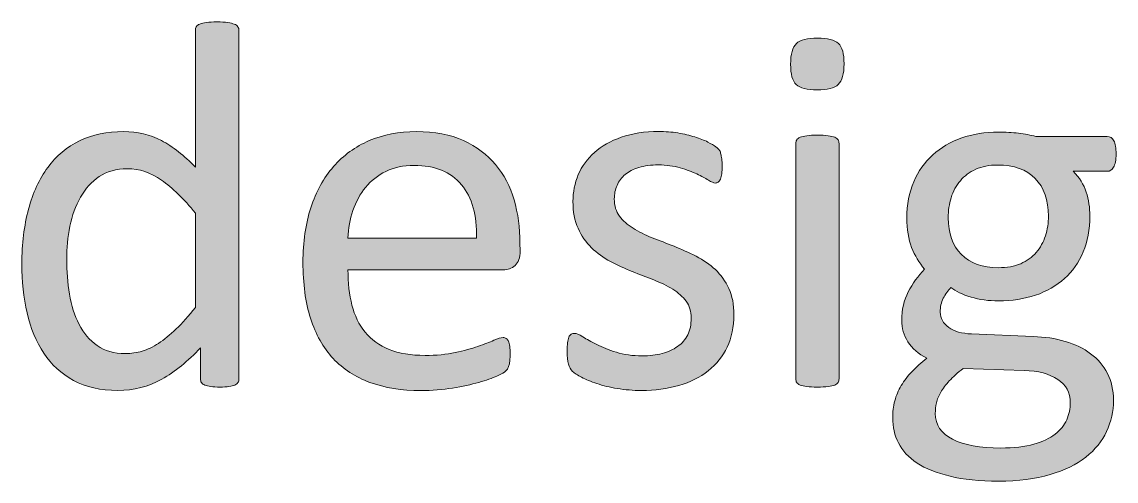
# Model space of a CAD drawing. Header units: inches. Extents: x 247 to 2765, y -1897 to -1110.
# Drawn here: x 2674.46 to 2682.5, y -1325.26 to -1321.88 of the extents above; entities that cross this region are included whole.
import ezdxf

# ---------------------------------------------------------------- set-up
doc = ezdxf.new("R2010")
doc.units = ezdxf.units.IN
doc.header["$MEASUREMENT"] = 0
doc.layers.add('Layer 1', color=7, linetype='Continuous')

# ---------------------------------------------------------------- blocks, each defined once
blk = doc.blocks.new('block 322')
at = {"layer": 'Layer 1', "true_color": 0x010101}
h = blk.add_hatch(color=18, dxfattribs=at)
h.dxf.hatch_style = 2
edge = h.paths.add_edge_path()
edge.add_spline(control_points=[(2676.053, -1324.5062), (2676.053, -1324.5159), (2676.051, -1324.5255), (2676.0458, -1324.5328), (2676.0413, -1324.5407), (2676.0341, -1324.5465), (2676.0234, -1324.5517), (2676.0124, -1324.5562), (2675.9979, -1324.5593), (2675.98, -1324.5617), (2675.9617, -1324.5641), (2675.94, -1324.5662), (2675.9138, -1324.5662), (2675.8873, -1324.5662), (2675.8642, -1324.5651), (2675.847, -1324.5617), (2675.8287, -1324.5593), (2675.8143, -1324.5555), (2675.8026, -1324.5517), (2675.7912, -1324.5465), (2675.7819, -1324.541), (2675.7774, -1324.5328), (2675.7726, -1324.5255), (2675.7702, -1324.5162), (2675.7702, -1324.5062), (2675.7702, -1324.5062), (2675.7702, -1324.2768), (2675.7702, -1324.2768), (2675.6782, -1324.3757), (2675.5841, -1324.4528), (2675.4853, -1324.5083), (2675.3878, -1324.5627), (2675.2793, -1324.5906), (2675.1625, -1324.5906), (2675.0357, -1324.5906), (2674.9268, -1324.5665), (2674.8369, -1324.5166), (2674.747, -1324.4673), (2674.6739, -1324.4001), (2674.6181, -1324.3168), (2674.5623, -1324.2327), (2674.5217, -1324.1331), (2674.4958, -1324.0194), (2674.47, -1323.9064), (2674.4573, -1323.7866), (2674.4573, -1323.6601), (2674.4573, -1323.5113), (2674.4734, -1323.3766), (2674.5058, -1323.2567), (2674.5382, -1323.1361), (2674.5858, -1323.0335), (2674.6481, -1322.9491), (2674.7105, -1322.8643), (2674.789, -1322.7985), (2674.882, -1322.753), (2674.9757, -1322.7075), (2675.0829, -1322.6852), (2675.2048, -1322.6852), (2675.3065, -1322.6852), (2675.3991, -1322.7072), (2675.4832, -1322.7513), (2675.5676, -1322.7954), (2675.6506, -1322.8615), (2675.733, -1322.9466), (2675.733, -1322.9466), (2675.733, -1321.9396), (2675.733, -1321.9396), (2675.733, -1321.9307), (2675.735, -1321.9221), (2675.7399, -1321.9135), (2675.7447, -1321.9055), (2675.753, -1321.8986), (2675.7657, -1321.8942), (2675.7784, -1321.8893), (2675.795, -1321.8855), (2675.815, -1321.8824), (2675.8353, -1321.8793), (2675.8608, -1321.8776), (2675.8914, -1321.8776), (2675.9238, -1321.8776), (2675.95, -1321.879), (2675.9707, -1321.8824), (2675.9914, -1321.8855), (2676.0075, -1321.89), (2676.0189, -1321.8942), (2676.0303, -1321.8986), (2676.0396, -1321.9052), (2676.0448, -1321.9135), (2676.051, -1321.9217), (2676.0534, -1321.9303), (2676.0534, -1321.9396), (2676.0534, -1321.9396), (2676.053, -1324.5062), (2676.053, -1324.5062), (2676.053, -1324.5062), (2676.053, -1324.5062), (2676.053, -1324.5062)], knot_values=[0, 0, 0, 0, 1, 1, 1, 2, 2, 2, 3, 3, 3, 4, 4, 4, 5, 5, 5, 6, 6, 6, 7, 7, 7, 8, 8, 8, 9, 9, 9, 10, 10, 10, 11, 11, 11, 12, 12, 12, 13, 13, 13, 14, 14, 14, 15, 15, 15, 16, 16, 16, 17, 17, 17, 18, 18, 18, 19, 19, 19, 20, 20, 20, 21, 21, 21, 22, 22, 22, 23, 23, 23, 24, 24, 24, 25, 25, 25, 26, 26, 26, 27, 27, 27, 28, 28, 28, 29, 29, 29, 30, 30, 30, 31, 31, 31, 32, 32, 32, 32], degree=3, periodic=1)
edge = h.paths.add_edge_path()
edge.add_spline(control_points=[(2675.7333, -1323.2863), (2675.6472, -1323.1792), (2675.5645, -1323.0982), (2675.4835, -1323.0424), (2675.4033, -1322.9866), (2675.3196, -1322.9584), (2675.2321, -1322.9584), (2675.1514, -1322.9584), (2675.0825, -1322.9783), (2675.026, -1323.0162), (2674.9695, -1323.0548), (2674.9237, -1323.1055), (2674.8882, -1323.1692), (2674.8521, -1323.2319), (2674.8269, -1323.3032), (2674.8104, -1323.3824), (2674.7945, -1323.4624), (2674.7869, -1323.5433), (2674.7869, -1323.6253), (2674.7869, -1323.7128), (2674.7938, -1323.7976), (2674.8073, -1323.8816), (2674.8207, -1323.9657), (2674.8441, -1324.0394), (2674.8776, -1324.1042), (2674.911, -1324.1696), (2674.9554, -1324.2213), (2675.0105, -1324.2603), (2675.066, -1324.2988), (2675.1352, -1324.3192), (2675.2186, -1324.3192), (2675.261, -1324.3192), (2675.302, -1324.313), (2675.3413, -1324.3019), (2675.3802, -1324.2902), (2675.4212, -1324.2706), (2675.4615, -1324.2441), (2675.5025, -1324.2168), (2675.5456, -1324.1814), (2675.5907, -1324.1383), (2675.6355, -1324.0959), (2675.6834, -1324.0429), (2675.7333, -1323.9798), (2675.7333, -1323.9798), (2675.7333, -1323.2863), (2675.7333, -1323.2863), (2675.7333, -1323.2863), (2675.7333, -1323.2863), (2675.7333, -1323.2863)], knot_values=[0, 0, 0, 0, 1, 1, 1, 2, 2, 2, 3, 3, 3, 4, 4, 4, 5, 5, 5, 6, 6, 6, 7, 7, 7, 8, 8, 8, 9, 9, 9, 10, 10, 10, 11, 11, 11, 12, 12, 12, 13, 13, 13, 14, 14, 14, 15, 15, 15, 16, 16, 16, 16], degree=3, periodic=1)
h = blk.add_hatch(color=18, dxfattribs=at)
h.dxf.hatch_style = 2
edge = h.paths.add_edge_path()
edge.add_spline(control_points=[(2680.5027, -1322.1863), (2680.5027, -1322.2607), (2680.4886, -1322.311), (2680.4603, -1322.3382), (2680.4321, -1322.3655), (2680.3794, -1322.3789), (2680.3043, -1322.3789), (2680.2299, -1322.3789), (2680.1792, -1322.3658), (2680.151, -1322.3393), (2680.1227, -1322.3127), (2680.1096, -1322.2631), (2680.1096, -1322.1901), (2680.1096, -1322.1157), (2680.1237, -1322.0647), (2680.152, -1322.0378), (2680.1802, -1322.0106), (2680.2323, -1321.9972), (2680.3074, -1321.9972), (2680.3818, -1321.9972), (2680.4328, -1322.0106), (2680.4614, -1322.0361), (2680.4889, -1322.0626), (2680.5027, -1322.1129), (2680.5027, -1322.1863)], knot_values=[0, 0, 0, 0, 1, 1, 1, 2, 2, 2, 3, 3, 3, 4, 4, 4, 5, 5, 5, 6, 6, 6, 7, 7, 7, 8, 8, 8, 8], degree=3, periodic=1)
edge = h.paths.add_edge_path()
edge.add_spline(control_points=[(2680.4658, -1324.5062), (2680.4658, -1324.5159), (2680.4631, -1324.5252), (2680.4586, -1324.5317), (2680.4531, -1324.5393), (2680.4452, -1324.5452), (2680.4338, -1324.5507), (2680.4221, -1324.5555), (2680.4059, -1324.5589), (2680.3856, -1324.5617), (2680.3642, -1324.5641), (2680.3384, -1324.5662), (2680.3056, -1324.5662), (2680.275, -1324.5662), (2680.2495, -1324.5651), (2680.2288, -1324.5617), (2680.2082, -1324.5593), (2680.1923, -1324.5552), (2680.1796, -1324.5507), (2680.1675, -1324.5448), (2680.1582, -1324.5393), (2680.1544, -1324.5317), (2680.1503, -1324.5248), (2680.1475, -1324.5162), (2680.1475, -1324.5062), (2680.1475, -1324.5062), (2680.1475, -1322.772), (2680.1475, -1322.772), (2680.1475, -1322.763), (2680.1499, -1322.7541), (2680.1544, -1322.7468), (2680.1589, -1322.7389), (2680.1675, -1322.7327), (2680.1796, -1322.7275), (2680.1916, -1322.7217), (2680.2082, -1322.7186), (2680.2288, -1322.7158), (2680.2495, -1322.7134), (2680.275, -1322.7113), (2680.3056, -1322.7113), (2680.3387, -1322.7113), (2680.3642, -1322.7131), (2680.3856, -1322.7158), (2680.4059, -1322.7182), (2680.4221, -1322.722), (2680.4338, -1322.7275), (2680.4452, -1322.7327), (2680.4534, -1322.7386), (2680.4586, -1322.7468), (2680.4634, -1322.7541), (2680.4658, -1322.7627), (2680.4658, -1322.772), (2680.4658, -1322.772), (2680.4658, -1324.5062), (2680.4658, -1324.5062)], knot_values=[0, 0, 0, 0, 1, 1, 1, 2, 2, 2, 3, 3, 3, 4, 4, 4, 5, 5, 5, 6, 6, 6, 7, 7, 7, 8, 8, 8, 9, 9, 9, 10, 10, 10, 11, 11, 11, 12, 12, 12, 13, 13, 13, 14, 14, 14, 15, 15, 15, 16, 16, 16, 17, 17, 17, 18, 18, 18, 18], degree=3, periodic=1)
h = blk.add_hatch(color=18, dxfattribs=at)
h.dxf.hatch_style = 2
edge = h.paths.add_edge_path()
edge.add_spline(control_points=[(2678.1204, -1323.5633), (2678.1204, -1323.614), (2678.1084, -1323.6491), (2678.0832, -1323.6708), (2678.0581, -1323.6918), (2678.0295, -1323.7025), (2677.9971, -1323.7025), (2677.9971, -1323.7025), (2676.855, -1323.7025), (2676.855, -1323.7025), (2676.855, -1323.7983), (2676.8647, -1323.8854), (2676.884, -1323.9629), (2676.904, -1324.0398), (2676.9357, -1324.1056), (2676.9808, -1324.1614), (2677.0259, -1324.2172), (2677.0848, -1324.2592), (2677.1568, -1324.2885), (2677.2292, -1324.3181), (2677.3177, -1324.3329), (2677.4221, -1324.3329), (2677.5048, -1324.3329), (2677.5785, -1324.3254), (2677.6429, -1324.3119), (2677.7077, -1324.2985), (2677.7635, -1324.2833), (2677.8104, -1324.2668), (2677.8583, -1324.2503), (2677.8961, -1324.2351), (2677.9268, -1324.2217), (2677.9571, -1324.2082), (2677.9799, -1324.2017), (2677.9954, -1324.2017), (2678.004, -1324.2017), (2678.0126, -1324.2038), (2678.0191, -1324.2082), (2678.0267, -1324.2134), (2678.0315, -1324.2196), (2678.036, -1324.2289), (2678.0398, -1324.2375), (2678.0429, -1324.2503), (2678.0439, -1324.2661), (2678.046, -1324.282), (2678.0474, -1324.3023), (2678.0474, -1324.325), (2678.0474, -1324.3416), (2678.0467, -1324.356), (2678.045, -1324.3684), (2678.0439, -1324.3808), (2678.0422, -1324.3919), (2678.0402, -1324.4012), (2678.0384, -1324.4108), (2678.035, -1324.4201), (2678.0305, -1324.4273), (2678.0264, -1324.4349), (2678.0209, -1324.4422), (2678.0133, -1324.4497), (2678.0064, -1324.457), (2677.9854, -1324.4683), (2677.9506, -1324.4845), (2677.9158, -1324.5004), (2677.871, -1324.5162), (2677.8159, -1324.5317), (2677.7604, -1324.5469), (2677.6967, -1324.561), (2677.624, -1324.5731), (2677.5513, -1324.5851), (2677.4741, -1324.5913), (2677.3918, -1324.5913), (2677.2492, -1324.5913), (2677.1244, -1324.5713), (2677.0166, -1324.5317), (2676.9091, -1324.4925), (2676.8189, -1324.4335), (2676.7455, -1324.3546), (2676.6724, -1324.2764), (2676.6173, -1324.1779), (2676.5798, -1324.0597), (2676.5419, -1323.9416), (2676.524, -1323.8041), (2676.524, -1323.6474), (2676.524, -1323.4985), (2676.5436, -1323.3645), (2676.5818, -1323.2457), (2676.6204, -1323.1268), (2676.6759, -1323.0259), (2676.7489, -1322.9428), (2676.8209, -1322.8602), (2676.9088, -1322.7964), (2677.0114, -1322.752), (2677.1145, -1322.7079), (2677.2292, -1322.6858), (2677.357, -1322.6858), (2677.4931, -1322.6858), (2677.6088, -1322.7075), (2677.7043, -1322.7513), (2677.8, -1322.7951), (2677.8782, -1322.854), (2677.9399, -1322.9277), (2678.0019, -1323.0014), (2678.0477, -1323.0882), (2678.0763, -1323.1878), (2678.1053, -1323.2874), (2678.1194, -1323.3935), (2678.1194, -1323.5065), (2678.1194, -1323.5065), (2678.1204, -1323.5633), (2678.1204, -1323.5633), (2678.1204, -1323.5633), (2678.1204, -1323.5633), (2678.1204, -1323.5633)], knot_values=[0, 0, 0, 0, 1, 1, 1, 2, 2, 2, 3, 3, 3, 4, 4, 4, 5, 5, 5, 6, 6, 6, 7, 7, 7, 8, 8, 8, 9, 9, 9, 10, 10, 10, 11, 11, 11, 12, 12, 12, 13, 13, 13, 14, 14, 14, 15, 15, 15, 16, 16, 16, 17, 17, 17, 18, 18, 18, 19, 19, 19, 20, 20, 20, 21, 21, 21, 22, 22, 22, 23, 23, 23, 24, 24, 24, 25, 25, 25, 26, 26, 26, 27, 27, 27, 28, 28, 28, 29, 29, 29, 30, 30, 30, 31, 31, 31, 32, 32, 32, 33, 33, 33, 34, 34, 34, 35, 35, 35, 36, 36, 36, 37, 37, 37, 37], degree=3, periodic=1)
edge = h.paths.add_edge_path()
edge.add_spline(control_points=[(2677.8007, -1323.4693), (2677.8045, -1323.3022), (2677.767, -1323.1713), (2677.6891, -1323.0762), (2677.6112, -1322.9814), (2677.4951, -1322.9342), (2677.3411, -1322.9342), (2677.2622, -1322.9342), (2677.1937, -1322.9491), (2677.1337, -1322.9783), (2677.0741, -1323.008), (2677.0245, -1323.0465), (2676.9846, -1323.0958), (2676.9443, -1323.1444), (2676.9133, -1323.2012), (2676.8916, -1323.2657), (2676.8692, -1323.3311), (2676.8568, -1323.3983), (2676.8547, -1323.4689), (2676.8547, -1323.4689), (2677.8007, -1323.4693), (2677.8007, -1323.4693), (2677.8007, -1323.4693), (2677.8007, -1323.4693), (2677.8007, -1323.4693)], knot_values=[0, 0, 0, 0, 1, 1, 1, 2, 2, 2, 3, 3, 3, 4, 4, 4, 5, 5, 5, 6, 6, 6, 7, 7, 7, 8, 8, 8, 8], degree=3, periodic=1)
h = blk.add_hatch(color=18, dxfattribs=at)
h.dxf.hatch_style = 2
edge = h.paths.add_edge_path()
edge.add_spline(control_points=[(2679.6928, -1324.0336), (2679.6928, -1324.1221), (2679.6762, -1324.2017), (2679.6435, -1324.2713), (2679.6108, -1324.3398), (2679.5643, -1324.3984), (2679.504, -1324.4459), (2679.4433, -1324.4942), (2679.3717, -1324.5293), (2679.288, -1324.5545), (2679.2046, -1324.5782), (2679.1126, -1324.591), (2679.0127, -1324.591), (2678.951, -1324.591), (2678.8921, -1324.5862), (2678.8363, -1324.5765), (2678.7805, -1324.5676), (2678.7302, -1324.5548), (2678.6858, -1324.54), (2678.6417, -1324.5252), (2678.6041, -1324.51), (2678.5731, -1324.4938), (2678.5424, -1324.4776), (2678.5207, -1324.4635), (2678.5066, -1324.4504), (2678.4921, -1324.4373), (2678.4822, -1324.4198), (2678.4756, -1324.3963), (2678.4684, -1324.3733), (2678.466, -1324.3416), (2678.466, -1324.3019), (2678.466, -1324.2775), (2678.4673, -1324.2572), (2678.4698, -1324.2396), (2678.4732, -1324.223), (2678.4763, -1324.2093), (2678.4794, -1324.1996), (2678.4832, -1324.1893), (2678.4884, -1324.1817), (2678.4959, -1324.1772), (2678.5035, -1324.1727), (2678.5111, -1324.1707), (2678.5201, -1324.1707), (2678.5342, -1324.1707), (2678.5548, -1324.1786), (2678.5824, -1324.1962), (2678.6103, -1324.2141), (2678.6441, -1324.233), (2678.6847, -1324.253), (2678.725, -1324.274), (2678.7729, -1324.2926), (2678.8284, -1324.3099), (2678.8828, -1324.3271), (2678.9469, -1324.336), (2679.0189, -1324.336), (2679.0723, -1324.336), (2679.1219, -1324.3302), (2679.1653, -1324.3188), (2679.2091, -1324.3071), (2679.2463, -1324.2902), (2679.2783, -1324.2671), (2679.3114, -1324.2451), (2679.3352, -1324.2162), (2679.3531, -1324.1817), (2679.3706, -1324.1469), (2679.3786, -1324.1056), (2679.3786, -1324.058), (2679.3786, -1324.0095), (2679.3662, -1323.9681), (2679.3417, -1323.9347), (2679.3169, -1323.9006), (2679.2835, -1323.8713), (2679.2425, -1323.8462), (2679.2015, -1323.8203), (2679.1553, -1323.7972), (2679.103, -1323.7776), (2679.0516, -1323.758), (2678.9986, -1323.7369), (2678.9448, -1323.7152), (2678.8901, -1323.6928), (2678.8363, -1323.6687), (2678.785, -1323.6412), (2678.733, -1323.6136), (2678.6865, -1323.5795), (2678.6451, -1323.5399), (2678.6048, -1323.4999), (2678.571, -1323.4524), (2678.5466, -1323.3973), (2678.5214, -1323.3421), (2678.509, -1323.276), (2678.509, -1323.1988), (2678.509, -1323.1306), (2678.5221, -1323.0655), (2678.5486, -1323.0024), (2678.5748, -1322.9404), (2678.6144, -1322.8857), (2678.6672, -1322.8388), (2678.7199, -1322.792), (2678.7857, -1322.7547), (2678.8646, -1322.7268), (2678.9441, -1322.6986), (2679.0358, -1322.6845), (2679.1412, -1322.6845), (2679.1877, -1322.6845), (2679.2342, -1322.6883), (2679.2804, -1322.6955), (2679.3269, -1322.7034), (2679.3686, -1322.7134), (2679.4051, -1322.7244), (2679.4423, -1322.7361), (2679.474, -1322.7485), (2679.5009, -1322.762), (2679.5267, -1322.7754), (2679.547, -1322.7875), (2679.5605, -1322.7975), (2679.5739, -1322.8078), (2679.5825, -1322.8174), (2679.5877, -1322.8247), (2679.5922, -1322.8323), (2679.5949, -1322.8409), (2679.5966, -1322.8509), (2679.5984, -1322.8605), (2679.6011, -1322.8726), (2679.6028, -1322.8863), (2679.6049, -1322.9005), (2679.6059, -1322.9184), (2679.6059, -1322.9384), (2679.6059, -1322.9604), (2679.6049, -1322.979), (2679.6028, -1322.9952), (2679.6011, -1323.0111), (2679.597, -1323.0245), (2679.5932, -1323.0348), (2679.5891, -1323.0445), (2679.5832, -1323.0524), (2679.577, -1323.0569), (2679.5701, -1323.0614), (2679.5636, -1323.0641), (2679.555, -1323.0641), (2679.5443, -1323.0641), (2679.5274, -1323.0565), (2679.505, -1323.0424), (2679.483, -1323.0283), (2679.4547, -1323.0131), (2679.4203, -1322.9973), (2679.3855, -1322.9814), (2679.3448, -1322.9663), (2679.298, -1322.9522), (2679.2508, -1322.938), (2679.1974, -1322.9308), (2679.1371, -1322.9308), (2679.083, -1322.9308), (2679.0354, -1322.937), (2678.9944, -1322.9494), (2678.9534, -1322.9618), (2678.9193, -1322.979), (2678.8932, -1323.0007), (2678.8673, -1323.0235), (2678.847, -1323.0503), (2678.8336, -1323.0813), (2678.8198, -1323.112), (2678.8132, -1323.1454), (2678.8132, -1323.1812), (2678.8132, -1323.2315), (2678.826, -1323.2736), (2678.8518, -1323.3073), (2678.8766, -1323.3414), (2678.9104, -1323.3714), (2678.9514, -1323.3969), (2678.9924, -1323.4228), (2679.0392, -1323.4465), (2679.0919, -1323.4665), (2679.144, -1323.4868), (2679.198, -1323.5082), (2679.2528, -1323.5299), (2679.3073, -1323.5523), (2679.3613, -1323.5761), (2679.4147, -1323.6033), (2679.4675, -1323.6305), (2679.5153, -1323.6629), (2679.5563, -1323.7015), (2679.5966, -1323.74), (2679.6301, -1323.7866), (2679.6549, -1323.8403), (2679.6807, -1323.8954), (2679.6928, -1323.9592), (2679.6928, -1324.0336)], knot_values=[0, 0, 0, 0, 1, 1, 1, 2, 2, 2, 3, 3, 3, 4, 4, 4, 5, 5, 5, 6, 6, 6, 7, 7, 7, 8, 8, 8, 9, 9, 9, 10, 10, 10, 11, 11, 11, 12, 12, 12, 13, 13, 13, 14, 14, 14, 15, 15, 15, 16, 16, 16, 17, 17, 17, 18, 18, 18, 19, 19, 19, 20, 20, 20, 21, 21, 21, 22, 22, 22, 23, 23, 23, 24, 24, 24, 25, 25, 25, 26, 26, 26, 27, 27, 27, 28, 28, 28, 29, 29, 29, 30, 30, 30, 31, 31, 31, 32, 32, 32, 33, 33, 33, 34, 34, 34, 35, 35, 35, 36, 36, 36, 37, 37, 37, 38, 38, 38, 39, 39, 39, 40, 40, 40, 41, 41, 41, 42, 42, 42, 43, 43, 43, 44, 44, 44, 45, 45, 45, 46, 46, 46, 47, 47, 47, 48, 48, 48, 49, 49, 49, 50, 50, 50, 51, 51, 51, 52, 52, 52, 53, 53, 53, 54, 54, 54, 55, 55, 55, 56, 56, 56, 57, 57, 57, 58, 58, 58, 59, 59, 59, 60, 60, 60, 61, 61, 61, 62, 62, 62, 62], degree=3, periodic=1)
h = blk.add_hatch(color=18, dxfattribs=at)
h.dxf.hatch_style = 2
edge = h.paths.add_edge_path()
edge.add_spline(control_points=[(2682.5029, -1322.8505), (2682.5029, -1322.8953), (2682.496, -1322.9277), (2682.484, -1322.948), (2682.4716, -1322.968), (2682.4564, -1322.9776), (2682.4368, -1322.9776), (2682.4368, -1322.9776), (2682.188, -1322.9776), (2682.188, -1322.9776), (2682.2332, -1323.0238), (2682.2649, -1323.0745), (2682.2831, -1323.131), (2682.3014, -1323.1868), (2682.31, -1323.245), (2682.31, -1323.3053), (2682.31, -1323.4055), (2682.2938, -1323.4941), (2682.2614, -1323.5712), (2682.2294, -1323.6481), (2682.1832, -1323.7135), (2682.1236, -1323.7666), (2682.0637, -1323.82), (2681.9927, -1323.8613), (2681.9107, -1323.8896), (2681.8287, -1323.9171), (2681.7374, -1323.9312), (2681.6375, -1323.9312), (2681.5666, -1323.9312), (2681.4994, -1323.9226), (2681.436, -1323.9033), (2681.3722, -1323.8844), (2681.3237, -1323.8617), (2681.2885, -1323.8334), (2681.2658, -1323.8558), (2681.2465, -1323.8827), (2681.2317, -1323.9123), (2681.2169, -1323.9416), (2681.2096, -1323.9757), (2681.2096, -1324.0146), (2681.2096, -1324.0594), (2681.2303, -1324.097), (2681.2723, -1324.1266), (2681.314, -1324.1559), (2681.3695, -1324.1721), (2681.4387, -1324.1745), (2681.4387, -1324.1745), (2681.8918, -1324.1938), (2681.8918, -1324.1938), (2681.9779, -1324.1962), (2682.0568, -1324.2082), (2682.1288, -1324.2299), (2682.2008, -1324.251), (2682.2628, -1324.2813), (2682.3155, -1324.3205), (2682.3682, -1324.3591), (2682.4096, -1324.408), (2682.4392, -1324.4652), (2682.4688, -1324.5224), (2682.4833, -1324.5889), (2682.4833, -1324.664), (2682.4833, -1324.7443), (2682.4668, -1324.8194), (2682.4333, -1324.8921), (2682.3999, -1324.9641), (2682.3486, -1325.0271), (2682.2797, -1325.0819), (2682.2111, -1325.1357), (2682.1236, -1325.1787), (2682.0168, -1325.2104), (2681.91, -1325.2418), (2681.7843, -1325.2583), (2681.6392, -1325.2583), (2681.4997, -1325.2583), (2681.3802, -1325.2462), (2681.282, -1325.2221), (2681.1835, -1325.199), (2681.1028, -1325.166), (2681.0395, -1325.1253), (2680.9764, -1325.084), (2680.9306, -1325.0344), (2680.9027, -1324.9775), (2680.8741, -1324.9207), (2680.86, -1324.8583), (2680.86, -1324.7918), (2680.86, -1324.7495), (2680.8658, -1324.7081), (2680.8755, -1324.6678), (2680.8858, -1324.6285), (2680.9016, -1324.5903), (2680.9227, -1324.5548), (2680.9447, -1324.5183), (2680.9709, -1324.4845), (2681.0026, -1324.4518), (2681.0339, -1324.4184), (2681.0694, -1324.386), (2681.1115, -1324.3543), (2681.0484, -1324.3223), (2681.0019, -1324.2816), (2680.9719, -1324.233), (2680.9416, -1324.1834), (2680.9265, -1324.1314), (2680.9265, -1324.0749), (2680.9265, -1323.9967), (2680.9426, -1323.9264), (2680.9747, -1323.8648), (2681.0071, -1323.8031), (2681.0467, -1323.748), (2681.0942, -1323.6984), (2681.0546, -1323.6508), (2681.0229, -1323.5978), (2680.9991, -1323.5382), (2680.9764, -1323.4779), (2680.9643, -1323.4062), (2680.9643, -1323.3215), (2680.9643, -1323.2222), (2680.9812, -1323.1337), (2681.0153, -1323.0555), (2681.0488, -1322.9766), (2681.0949, -1322.9108), (2681.1542, -1322.8567), (2681.2131, -1322.8033), (2681.2841, -1322.7613), (2681.3674, -1322.7324), (2681.4494, -1322.7034), (2681.5397, -1322.6889), (2681.6382, -1322.6889), (2681.6902, -1322.6889), (2681.7398, -1322.6917), (2681.7853, -1322.6972), (2681.8311, -1322.7034), (2681.8739, -1322.711), (2681.9135, -1322.7213), (2681.9135, -1322.7213), (2682.4371, -1322.7213), (2682.4371, -1322.7213), (2682.4595, -1322.7213), (2682.4754, -1322.732), (2682.4867, -1322.753), (2682.4971, -1322.7747), (2682.5029, -1322.8071), (2682.5029, -1322.8505)], knot_values=[0, 0, 0, 0, 1, 1, 1, 2, 2, 2, 3, 3, 3, 4, 4, 4, 5, 5, 5, 6, 6, 6, 7, 7, 7, 8, 8, 8, 9, 9, 9, 10, 10, 10, 11, 11, 11, 12, 12, 12, 13, 13, 13, 14, 14, 14, 15, 15, 15, 16, 16, 16, 17, 17, 17, 18, 18, 18, 19, 19, 19, 20, 20, 20, 21, 21, 21, 22, 22, 22, 23, 23, 23, 24, 24, 24, 25, 25, 25, 26, 26, 26, 27, 27, 27, 28, 28, 28, 29, 29, 29, 30, 30, 30, 31, 31, 31, 32, 32, 32, 33, 33, 33, 34, 34, 34, 35, 35, 35, 36, 36, 36, 37, 37, 37, 38, 38, 38, 39, 39, 39, 40, 40, 40, 41, 41, 41, 42, 42, 42, 43, 43, 43, 44, 44, 44, 45, 45, 45, 46, 46, 46, 47, 47, 47, 47], degree=3, periodic=1)
edge = h.paths.add_edge_path()
edge.add_spline(control_points=[(2682.1657, -1324.6809), (2682.1657, -1324.6065), (2682.1353, -1324.549), (2682.0733, -1324.509), (2682.0123, -1324.4683), (2681.9307, -1324.4463), (2681.8267, -1324.4439), (2681.8267, -1324.4439), (2681.3774, -1324.4287), (2681.3774, -1324.4287), (2681.3368, -1324.4608), (2681.3027, -1324.4914), (2681.2765, -1324.52), (2681.2506, -1324.549), (2681.2293, -1324.5765), (2681.2138, -1324.603), (2681.1983, -1324.6296), (2681.1879, -1324.6554), (2681.1821, -1324.6809), (2681.1759, -1324.7067), (2681.1735, -1324.7329), (2681.1735, -1324.7605), (2681.1735, -1324.8439), (2681.2158, -1324.9072), (2681.3006, -1324.9503), (2681.3853, -1324.9934), (2681.5035, -1325.0147), (2681.6551, -1325.0147), (2681.7512, -1325.0147), (2681.8322, -1325.0051), (2681.8976, -1324.9865), (2681.9624, -1324.9679), (2682.0148, -1324.9431), (2682.054, -1324.9124), (2682.0937, -1324.8817), (2682.1222, -1324.8463), (2682.1398, -1324.8063), (2682.1567, -1324.7663), (2682.1657, -1324.7247), (2682.1657, -1324.6809)], knot_values=[0, 0, 0, 0, 1, 1, 1, 2, 2, 2, 3, 3, 3, 4, 4, 4, 5, 5, 5, 6, 6, 6, 7, 7, 7, 8, 8, 8, 9, 9, 9, 10, 10, 10, 11, 11, 11, 12, 12, 12, 13, 13, 13, 13], degree=3, periodic=1)
edge = h.paths.add_edge_path()
edge.add_spline(control_points=[(2682.0055, -1323.3073), (2682.0055, -1323.1892), (2681.9731, -1323.0972), (2681.908, -1323.0307), (2681.8432, -1322.9646), (2681.7519, -1322.9315), (2681.6317, -1322.9315), (2681.57, -1322.9315), (2681.5169, -1322.9418), (2681.4715, -1322.9628), (2681.425, -1322.9832), (2681.3878, -1323.0114), (2681.3578, -1323.0469), (2681.3275, -1323.0834), (2681.3051, -1323.1248), (2681.2903, -1323.1719), (2681.2754, -1323.2188), (2681.2682, -1323.2674), (2681.2682, -1323.3191), (2681.2682, -1323.4334), (2681.3006, -1323.5233), (2681.3647, -1323.5888), (2681.4301, -1323.655), (2681.5204, -1323.6873), (2681.6375, -1323.6873), (2681.7002, -1323.6873), (2681.755, -1323.6773), (2681.8012, -1323.6577), (2681.8473, -1323.637), (2681.8856, -1323.6102), (2681.9159, -1323.5747), (2681.9459, -1323.5395), (2681.9679, -1323.4985), (2681.9827, -1323.4524), (2681.9979, -1323.4059), (2682.0055, -1323.3573), (2682.0055, -1323.3073)], knot_values=[0, 0, 0, 0, 1, 1, 1, 2, 2, 2, 3, 3, 3, 4, 4, 4, 5, 5, 5, 6, 6, 6, 7, 7, 7, 8, 8, 8, 9, 9, 9, 10, 10, 10, 11, 11, 11, 12, 12, 12, 12], degree=3, periodic=1)
at = {"layer": 'Layer 1', "lineweight": 0}
for points, knots in [([(2676.053, -1324.5062), (2676.053, -1324.5159), (2676.051, -1324.5255), (2676.0458, -1324.5328), (2676.0413, -1324.5407), (2676.0341, -1324.5465), (2676.0234, -1324.5517), (2676.0124, -1324.5562), (2675.9979, -1324.5593), (2675.98, -1324.5617), (2675.9617, -1324.5641), (2675.94, -1324.5662), (2675.9138, -1324.5662), (2675.8873, -1324.5662), (2675.8642, -1324.5651), (2675.847, -1324.5617), (2675.8287, -1324.5593), (2675.8143, -1324.5555), (2675.8026, -1324.5517), (2675.7912, -1324.5465), (2675.7819, -1324.541), (2675.7774, -1324.5328), (2675.7726, -1324.5255), (2675.7702, -1324.5162), (2675.7702, -1324.5062), (2675.7702, -1324.5062), (2675.7702, -1324.2768), (2675.7702, -1324.2768), (2675.6782, -1324.3757), (2675.5841, -1324.4528), (2675.4853, -1324.5083), (2675.3878, -1324.5627), (2675.2793, -1324.5906), (2675.1625, -1324.5906), (2675.0357, -1324.5906), (2674.9268, -1324.5665), (2674.8369, -1324.5166), (2674.747, -1324.4673), (2674.6739, -1324.4001), (2674.6181, -1324.3168), (2674.5623, -1324.2327), (2674.5217, -1324.1331), (2674.4958, -1324.0194), (2674.47, -1323.9064), (2674.4573, -1323.7866), (2674.4573, -1323.6601), (2674.4573, -1323.5113), (2674.4734, -1323.3766), (2674.5058, -1323.2567), (2674.5382, -1323.1361), (2674.5858, -1323.0335), (2674.6481, -1322.9491), (2674.7105, -1322.8643), (2674.789, -1322.7985), (2674.882, -1322.753), (2674.9757, -1322.7075), (2675.0829, -1322.6852), (2675.2048, -1322.6852), (2675.3065, -1322.6852), (2675.3991, -1322.7072), (2675.4832, -1322.7513), (2675.5676, -1322.7954), (2675.6506, -1322.8615), (2675.733, -1322.9466), (2675.733, -1322.9466), (2675.733, -1321.9396), (2675.733, -1321.9396), (2675.733, -1321.9307), (2675.735, -1321.9221), (2675.7399, -1321.9135), (2675.7447, -1321.9055), (2675.753, -1321.8986), (2675.7657, -1321.8942), (2675.7784, -1321.8893), (2675.795, -1321.8855), (2675.815, -1321.8824), (2675.8353, -1321.8793), (2675.8608, -1321.8776), (2675.8914, -1321.8776), (2675.9238, -1321.8776), (2675.95, -1321.879), (2675.9707, -1321.8824), (2675.9914, -1321.8855), (2676.0075, -1321.89), (2676.0189, -1321.8942), (2676.0303, -1321.8986), (2676.0396, -1321.9052), (2676.0448, -1321.9135), (2676.051, -1321.9217), (2676.0534, -1321.9303), (2676.0534, -1321.9396), (2676.0534, -1321.9396), (2676.053, -1324.5062), (2676.053, -1324.5062), (2676.053, -1324.5062), (2676.053, -1324.5062), (2676.053, -1324.5062)], [0, 0, 0, 0, 1, 1, 1, 2, 2, 2, 3, 3, 3, 4, 4, 4, 5, 5, 5, 6, 6, 6, 7, 7, 7, 8, 8, 8, 9, 9, 9, 10, 10, 10, 11, 11, 11, 12, 12, 12, 13, 13, 13, 14, 14, 14, 15, 15, 15, 16, 16, 16, 17, 17, 17, 18, 18, 18, 19, 19, 19, 20, 20, 20, 21, 21, 21, 22, 22, 22, 23, 23, 23, 24, 24, 24, 25, 25, 25, 26, 26, 26, 27, 27, 27, 28, 28, 28, 29, 29, 29, 30, 30, 30, 31, 31, 31, 32, 32, 32, 32]), ([(2680.5027, -1322.1863), (2680.5027, -1322.2607), (2680.4886, -1322.311), (2680.4603, -1322.3382), (2680.4321, -1322.3655), (2680.3794, -1322.3789), (2680.3043, -1322.3789), (2680.2299, -1322.3789), (2680.1792, -1322.3658), (2680.151, -1322.3393), (2680.1227, -1322.3127), (2680.1096, -1322.2631), (2680.1096, -1322.1901), (2680.1096, -1322.1157), (2680.1237, -1322.0647), (2680.152, -1322.0378), (2680.1802, -1322.0106), (2680.2323, -1321.9972), (2680.3074, -1321.9972), (2680.3818, -1321.9972), (2680.4328, -1322.0106), (2680.4614, -1322.0361), (2680.4889, -1322.0626), (2680.5027, -1322.1129), (2680.5027, -1322.1863)], [0, 0, 0, 0, 1, 1, 1, 2, 2, 2, 3, 3, 3, 4, 4, 4, 5, 5, 5, 6, 6, 6, 7, 7, 7, 8, 8, 8, 8]), ([(2678.1204, -1323.5633), (2678.1204, -1323.614), (2678.1084, -1323.6491), (2678.0832, -1323.6708), (2678.0581, -1323.6918), (2678.0295, -1323.7025), (2677.9971, -1323.7025), (2677.9971, -1323.7025), (2676.855, -1323.7025), (2676.855, -1323.7025), (2676.855, -1323.7983), (2676.8647, -1323.8854), (2676.884, -1323.9629), (2676.904, -1324.0398), (2676.9357, -1324.1056), (2676.9808, -1324.1614), (2677.0259, -1324.2172), (2677.0848, -1324.2592), (2677.1568, -1324.2885), (2677.2292, -1324.3181), (2677.3177, -1324.3329), (2677.4221, -1324.3329), (2677.5048, -1324.3329), (2677.5785, -1324.3254), (2677.6429, -1324.3119), (2677.7077, -1324.2985), (2677.7635, -1324.2833), (2677.8104, -1324.2668), (2677.8583, -1324.2503), (2677.8961, -1324.2351), (2677.9268, -1324.2217), (2677.9571, -1324.2082), (2677.9799, -1324.2017), (2677.9954, -1324.2017), (2678.004, -1324.2017), (2678.0126, -1324.2038), (2678.0191, -1324.2082), (2678.0267, -1324.2134), (2678.0315, -1324.2196), (2678.036, -1324.2289), (2678.0398, -1324.2375), (2678.0429, -1324.2503), (2678.0439, -1324.2661), (2678.046, -1324.282), (2678.0474, -1324.3023), (2678.0474, -1324.325), (2678.0474, -1324.3416), (2678.0467, -1324.356), (2678.045, -1324.3684), (2678.0439, -1324.3808), (2678.0422, -1324.3919), (2678.0402, -1324.4012), (2678.0384, -1324.4108), (2678.035, -1324.4201), (2678.0305, -1324.4273), (2678.0264, -1324.4349), (2678.0209, -1324.4422), (2678.0133, -1324.4497), (2678.0064, -1324.457), (2677.9854, -1324.4683), (2677.9506, -1324.4845), (2677.9158, -1324.5004), (2677.871, -1324.5162), (2677.8159, -1324.5317), (2677.7604, -1324.5469), (2677.6967, -1324.561), (2677.624, -1324.5731), (2677.5513, -1324.5851), (2677.4741, -1324.5913), (2677.3918, -1324.5913), (2677.2492, -1324.5913), (2677.1244, -1324.5713), (2677.0166, -1324.5317), (2676.9091, -1324.4925), (2676.8189, -1324.4335), (2676.7455, -1324.3546), (2676.6724, -1324.2764), (2676.6173, -1324.1779), (2676.5798, -1324.0597), (2676.5419, -1323.9416), (2676.524, -1323.8041), (2676.524, -1323.6474), (2676.524, -1323.4985), (2676.5436, -1323.3645), (2676.5818, -1323.2457), (2676.6204, -1323.1268), (2676.6759, -1323.0259), (2676.7489, -1322.9428), (2676.8209, -1322.8602), (2676.9088, -1322.7964), (2677.0114, -1322.752), (2677.1145, -1322.7079), (2677.2292, -1322.6858), (2677.357, -1322.6858), (2677.4931, -1322.6858), (2677.6088, -1322.7075), (2677.7043, -1322.7513), (2677.8, -1322.7951), (2677.8782, -1322.854), (2677.9399, -1322.9277), (2678.0019, -1323.0014), (2678.0477, -1323.0882), (2678.0763, -1323.1878), (2678.1053, -1323.2874), (2678.1194, -1323.3935), (2678.1194, -1323.5065), (2678.1194, -1323.5065), (2678.1204, -1323.5633), (2678.1204, -1323.5633), (2678.1204, -1323.5633), (2678.1204, -1323.5633), (2678.1204, -1323.5633)], [0, 0, 0, 0, 1, 1, 1, 2, 2, 2, 3, 3, 3, 4, 4, 4, 5, 5, 5, 6, 6, 6, 7, 7, 7, 8, 8, 8, 9, 9, 9, 10, 10, 10, 11, 11, 11, 12, 12, 12, 13, 13, 13, 14, 14, 14, 15, 15, 15, 16, 16, 16, 17, 17, 17, 18, 18, 18, 19, 19, 19, 20, 20, 20, 21, 21, 21, 22, 22, 22, 23, 23, 23, 24, 24, 24, 25, 25, 25, 26, 26, 26, 27, 27, 27, 28, 28, 28, 29, 29, 29, 30, 30, 30, 31, 31, 31, 32, 32, 32, 33, 33, 33, 34, 34, 34, 35, 35, 35, 36, 36, 36, 37, 37, 37, 37]), ([(2679.6928, -1324.0336), (2679.6928, -1324.1221), (2679.6762, -1324.2017), (2679.6435, -1324.2713), (2679.6108, -1324.3398), (2679.5643, -1324.3984), (2679.504, -1324.4459), (2679.4433, -1324.4942), (2679.3717, -1324.5293), (2679.288, -1324.5545), (2679.2046, -1324.5782), (2679.1126, -1324.591), (2679.0127, -1324.591), (2678.951, -1324.591), (2678.8921, -1324.5862), (2678.8363, -1324.5765), (2678.7805, -1324.5676), (2678.7302, -1324.5548), (2678.6858, -1324.54), (2678.6417, -1324.5252), (2678.6041, -1324.51), (2678.5731, -1324.4938), (2678.5424, -1324.4776), (2678.5207, -1324.4635), (2678.5066, -1324.4504), (2678.4921, -1324.4373), (2678.4822, -1324.4198), (2678.4756, -1324.3963), (2678.4684, -1324.3733), (2678.466, -1324.3416), (2678.466, -1324.3019), (2678.466, -1324.2775), (2678.4673, -1324.2572), (2678.4698, -1324.2396), (2678.4732, -1324.223), (2678.4763, -1324.2093), (2678.4794, -1324.1996), (2678.4832, -1324.1893), (2678.4884, -1324.1817), (2678.4959, -1324.1772), (2678.5035, -1324.1727), (2678.5111, -1324.1707), (2678.5201, -1324.1707), (2678.5342, -1324.1707), (2678.5548, -1324.1786), (2678.5824, -1324.1962), (2678.6103, -1324.2141), (2678.6441, -1324.233), (2678.6847, -1324.253), (2678.725, -1324.274), (2678.7729, -1324.2926), (2678.8284, -1324.3099), (2678.8828, -1324.3271), (2678.9469, -1324.336), (2679.0189, -1324.336), (2679.0723, -1324.336), (2679.1219, -1324.3302), (2679.1653, -1324.3188), (2679.2091, -1324.3071), (2679.2463, -1324.2902), (2679.2783, -1324.2671), (2679.3114, -1324.2451), (2679.3352, -1324.2162), (2679.3531, -1324.1817), (2679.3706, -1324.1469), (2679.3786, -1324.1056), (2679.3786, -1324.058), (2679.3786, -1324.0095), (2679.3662, -1323.9681), (2679.3417, -1323.9347), (2679.3169, -1323.9006), (2679.2835, -1323.8713), (2679.2425, -1323.8462), (2679.2015, -1323.8203), (2679.1553, -1323.7972), (2679.103, -1323.7776), (2679.0516, -1323.758), (2678.9986, -1323.7369), (2678.9448, -1323.7152), (2678.8901, -1323.6928), (2678.8363, -1323.6687), (2678.785, -1323.6412), (2678.733, -1323.6136), (2678.6865, -1323.5795), (2678.6451, -1323.5399), (2678.6048, -1323.4999), (2678.571, -1323.4524), (2678.5466, -1323.3973), (2678.5214, -1323.3421), (2678.509, -1323.276), (2678.509, -1323.1988), (2678.509, -1323.1306), (2678.5221, -1323.0655), (2678.5486, -1323.0024), (2678.5748, -1322.9404), (2678.6144, -1322.8857), (2678.6672, -1322.8388), (2678.7199, -1322.792), (2678.7857, -1322.7547), (2678.8646, -1322.7268), (2678.9441, -1322.6986), (2679.0358, -1322.6845), (2679.1412, -1322.6845), (2679.1877, -1322.6845), (2679.2342, -1322.6883), (2679.2804, -1322.6955), (2679.3269, -1322.7034), (2679.3686, -1322.7134), (2679.4051, -1322.7244), (2679.4423, -1322.7361), (2679.474, -1322.7485), (2679.5009, -1322.762), (2679.5267, -1322.7754), (2679.547, -1322.7875), (2679.5605, -1322.7975), (2679.5739, -1322.8078), (2679.5825, -1322.8174), (2679.5877, -1322.8247), (2679.5922, -1322.8323), (2679.5949, -1322.8409), (2679.5966, -1322.8509), (2679.5984, -1322.8605), (2679.6011, -1322.8726), (2679.6028, -1322.8863), (2679.6049, -1322.9005), (2679.6059, -1322.9184), (2679.6059, -1322.9384), (2679.6059, -1322.9604), (2679.6049, -1322.979), (2679.6028, -1322.9952), (2679.6011, -1323.0111), (2679.597, -1323.0245), (2679.5932, -1323.0348), (2679.5891, -1323.0445), (2679.5832, -1323.0524), (2679.577, -1323.0569), (2679.5701, -1323.0614), (2679.5636, -1323.0641), (2679.555, -1323.0641), (2679.5443, -1323.0641), (2679.5274, -1323.0565), (2679.505, -1323.0424), (2679.483, -1323.0283), (2679.4547, -1323.0131), (2679.4203, -1322.9973), (2679.3855, -1322.9814), (2679.3448, -1322.9663), (2679.298, -1322.9522), (2679.2508, -1322.938), (2679.1974, -1322.9308), (2679.1371, -1322.9308), (2679.083, -1322.9308), (2679.0354, -1322.937), (2678.9944, -1322.9494), (2678.9534, -1322.9618), (2678.9193, -1322.979), (2678.8932, -1323.0007), (2678.8673, -1323.0235), (2678.847, -1323.0503), (2678.8336, -1323.0813), (2678.8198, -1323.112), (2678.8132, -1323.1454), (2678.8132, -1323.1812), (2678.8132, -1323.2315), (2678.826, -1323.2736), (2678.8518, -1323.3073), (2678.8766, -1323.3414), (2678.9104, -1323.3714), (2678.9514, -1323.3969), (2678.9924, -1323.4228), (2679.0392, -1323.4465), (2679.0919, -1323.4665), (2679.144, -1323.4868), (2679.198, -1323.5082), (2679.2528, -1323.5299), (2679.3073, -1323.5523), (2679.3613, -1323.5761), (2679.4147, -1323.6033), (2679.4675, -1323.6305), (2679.5153, -1323.6629), (2679.5563, -1323.7015), (2679.5966, -1323.74), (2679.6301, -1323.7866), (2679.6549, -1323.8403), (2679.6807, -1323.8954), (2679.6928, -1323.9592), (2679.6928, -1324.0336)], [0, 0, 0, 0, 1, 1, 1, 2, 2, 2, 3, 3, 3, 4, 4, 4, 5, 5, 5, 6, 6, 6, 7, 7, 7, 8, 8, 8, 9, 9, 9, 10, 10, 10, 11, 11, 11, 12, 12, 12, 13, 13, 13, 14, 14, 14, 15, 15, 15, 16, 16, 16, 17, 17, 17, 18, 18, 18, 19, 19, 19, 20, 20, 20, 21, 21, 21, 22, 22, 22, 23, 23, 23, 24, 24, 24, 25, 25, 25, 26, 26, 26, 27, 27, 27, 28, 28, 28, 29, 29, 29, 30, 30, 30, 31, 31, 31, 32, 32, 32, 33, 33, 33, 34, 34, 34, 35, 35, 35, 36, 36, 36, 37, 37, 37, 38, 38, 38, 39, 39, 39, 40, 40, 40, 41, 41, 41, 42, 42, 42, 43, 43, 43, 44, 44, 44, 45, 45, 45, 46, 46, 46, 47, 47, 47, 48, 48, 48, 49, 49, 49, 50, 50, 50, 51, 51, 51, 52, 52, 52, 53, 53, 53, 54, 54, 54, 55, 55, 55, 56, 56, 56, 57, 57, 57, 58, 58, 58, 59, 59, 59, 60, 60, 60, 61, 61, 61, 62, 62, 62, 62]), ([(2682.5029, -1322.8505), (2682.5029, -1322.8953), (2682.496, -1322.9277), (2682.484, -1322.948), (2682.4716, -1322.968), (2682.4564, -1322.9776), (2682.4368, -1322.9776), (2682.4368, -1322.9776), (2682.188, -1322.9776), (2682.188, -1322.9776), (2682.2332, -1323.0238), (2682.2649, -1323.0745), (2682.2831, -1323.131), (2682.3014, -1323.1868), (2682.31, -1323.245), (2682.31, -1323.3053), (2682.31, -1323.4055), (2682.2938, -1323.4941), (2682.2614, -1323.5712), (2682.2294, -1323.6481), (2682.1832, -1323.7135), (2682.1236, -1323.7666), (2682.0637, -1323.82), (2681.9927, -1323.8613), (2681.9107, -1323.8896), (2681.8287, -1323.9171), (2681.7374, -1323.9312), (2681.6375, -1323.9312), (2681.5666, -1323.9312), (2681.4994, -1323.9226), (2681.436, -1323.9033), (2681.3722, -1323.8844), (2681.3237, -1323.8617), (2681.2885, -1323.8334), (2681.2658, -1323.8558), (2681.2465, -1323.8827), (2681.2317, -1323.9123), (2681.2169, -1323.9416), (2681.2096, -1323.9757), (2681.2096, -1324.0146), (2681.2096, -1324.0594), (2681.2303, -1324.097), (2681.2723, -1324.1266), (2681.314, -1324.1559), (2681.3695, -1324.1721), (2681.4387, -1324.1745), (2681.4387, -1324.1745), (2681.8918, -1324.1938), (2681.8918, -1324.1938), (2681.9779, -1324.1962), (2682.0568, -1324.2082), (2682.1288, -1324.2299), (2682.2008, -1324.251), (2682.2628, -1324.2813), (2682.3155, -1324.3205), (2682.3682, -1324.3591), (2682.4096, -1324.408), (2682.4392, -1324.4652), (2682.4688, -1324.5224), (2682.4833, -1324.5889), (2682.4833, -1324.664), (2682.4833, -1324.7443), (2682.4668, -1324.8194), (2682.4333, -1324.8921), (2682.3999, -1324.9641), (2682.3486, -1325.0271), (2682.2797, -1325.0819), (2682.2111, -1325.1357), (2682.1236, -1325.1787), (2682.0168, -1325.2104), (2681.91, -1325.2418), (2681.7843, -1325.2583), (2681.6392, -1325.2583), (2681.4997, -1325.2583), (2681.3802, -1325.2462), (2681.282, -1325.2221), (2681.1835, -1325.199), (2681.1028, -1325.166), (2681.0395, -1325.1253), (2680.9764, -1325.084), (2680.9306, -1325.0344), (2680.9027, -1324.9775), (2680.8741, -1324.9207), (2680.86, -1324.8583), (2680.86, -1324.7918), (2680.86, -1324.7495), (2680.8658, -1324.7081), (2680.8755, -1324.6678), (2680.8858, -1324.6285), (2680.9016, -1324.5903), (2680.9227, -1324.5548), (2680.9447, -1324.5183), (2680.9709, -1324.4845), (2681.0026, -1324.4518), (2681.0339, -1324.4184), (2681.0694, -1324.386), (2681.1115, -1324.3543), (2681.0484, -1324.3223), (2681.0019, -1324.2816), (2680.9719, -1324.233), (2680.9416, -1324.1834), (2680.9265, -1324.1314), (2680.9265, -1324.0749), (2680.9265, -1323.9967), (2680.9426, -1323.9264), (2680.9747, -1323.8648), (2681.0071, -1323.8031), (2681.0467, -1323.748), (2681.0942, -1323.6984), (2681.0546, -1323.6508), (2681.0229, -1323.5978), (2680.9991, -1323.5382), (2680.9764, -1323.4779), (2680.9643, -1323.4062), (2680.9643, -1323.3215), (2680.9643, -1323.2222), (2680.9812, -1323.1337), (2681.0153, -1323.0555), (2681.0488, -1322.9766), (2681.0949, -1322.9108), (2681.1542, -1322.8567), (2681.2131, -1322.8033), (2681.2841, -1322.7613), (2681.3674, -1322.7324), (2681.4494, -1322.7034), (2681.5397, -1322.6889), (2681.6382, -1322.6889), (2681.6902, -1322.6889), (2681.7398, -1322.6917), (2681.7853, -1322.6972), (2681.8311, -1322.7034), (2681.8739, -1322.711), (2681.9135, -1322.7213), (2681.9135, -1322.7213), (2682.4371, -1322.7213), (2682.4371, -1322.7213), (2682.4595, -1322.7213), (2682.4754, -1322.732), (2682.4867, -1322.753), (2682.4971, -1322.7747), (2682.5029, -1322.8071), (2682.5029, -1322.8505)], [0, 0, 0, 0, 1, 1, 1, 2, 2, 2, 3, 3, 3, 4, 4, 4, 5, 5, 5, 6, 6, 6, 7, 7, 7, 8, 8, 8, 9, 9, 9, 10, 10, 10, 11, 11, 11, 12, 12, 12, 13, 13, 13, 14, 14, 14, 15, 15, 15, 16, 16, 16, 17, 17, 17, 18, 18, 18, 19, 19, 19, 20, 20, 20, 21, 21, 21, 22, 22, 22, 23, 23, 23, 24, 24, 24, 25, 25, 25, 26, 26, 26, 27, 27, 27, 28, 28, 28, 29, 29, 29, 30, 30, 30, 31, 31, 31, 32, 32, 32, 33, 33, 33, 34, 34, 34, 35, 35, 35, 36, 36, 36, 37, 37, 37, 38, 38, 38, 39, 39, 39, 40, 40, 40, 41, 41, 41, 42, 42, 42, 43, 43, 43, 44, 44, 44, 45, 45, 45, 46, 46, 46, 47, 47, 47, 47]), ([(2680.4658, -1324.5062), (2680.4658, -1324.5159), (2680.4631, -1324.5252), (2680.4586, -1324.5317), (2680.4531, -1324.5393), (2680.4452, -1324.5452), (2680.4338, -1324.5507), (2680.4221, -1324.5555), (2680.4059, -1324.5589), (2680.3856, -1324.5617), (2680.3642, -1324.5641), (2680.3384, -1324.5662), (2680.3056, -1324.5662), (2680.275, -1324.5662), (2680.2495, -1324.5651), (2680.2288, -1324.5617), (2680.2082, -1324.5593), (2680.1923, -1324.5552), (2680.1796, -1324.5507), (2680.1675, -1324.5448), (2680.1582, -1324.5393), (2680.1544, -1324.5317), (2680.1503, -1324.5248), (2680.1475, -1324.5162), (2680.1475, -1324.5062), (2680.1475, -1324.5062), (2680.1475, -1322.772), (2680.1475, -1322.772), (2680.1475, -1322.763), (2680.1499, -1322.7541), (2680.1544, -1322.7468), (2680.1589, -1322.7389), (2680.1675, -1322.7327), (2680.1796, -1322.7275), (2680.1916, -1322.7217), (2680.2082, -1322.7186), (2680.2288, -1322.7158), (2680.2495, -1322.7134), (2680.275, -1322.7113), (2680.3056, -1322.7113), (2680.3387, -1322.7113), (2680.3642, -1322.7131), (2680.3856, -1322.7158), (2680.4059, -1322.7182), (2680.4221, -1322.722), (2680.4338, -1322.7275), (2680.4452, -1322.7327), (2680.4534, -1322.7386), (2680.4586, -1322.7468), (2680.4634, -1322.7541), (2680.4658, -1322.7627), (2680.4658, -1322.772), (2680.4658, -1322.772), (2680.4658, -1324.5062), (2680.4658, -1324.5062)], [0, 0, 0, 0, 1, 1, 1, 2, 2, 2, 3, 3, 3, 4, 4, 4, 5, 5, 5, 6, 6, 6, 7, 7, 7, 8, 8, 8, 9, 9, 9, 10, 10, 10, 11, 11, 11, 12, 12, 12, 13, 13, 13, 14, 14, 14, 15, 15, 15, 16, 16, 16, 17, 17, 17, 18, 18, 18, 18]), ([(2677.8007, -1323.4693), (2677.8045, -1323.3022), (2677.767, -1323.1713), (2677.6891, -1323.0762), (2677.6112, -1322.9814), (2677.4951, -1322.9342), (2677.3411, -1322.9342), (2677.2622, -1322.9342), (2677.1937, -1322.9491), (2677.1337, -1322.9783), (2677.0741, -1323.008), (2677.0245, -1323.0465), (2676.9846, -1323.0958), (2676.9443, -1323.1444), (2676.9133, -1323.2012), (2676.8916, -1323.2657), (2676.8692, -1323.3311), (2676.8568, -1323.3983), (2676.8547, -1323.4689), (2676.8547, -1323.4689), (2677.8007, -1323.4693), (2677.8007, -1323.4693), (2677.8007, -1323.4693), (2677.8007, -1323.4693), (2677.8007, -1323.4693)], [0, 0, 0, 0, 1, 1, 1, 2, 2, 2, 3, 3, 3, 4, 4, 4, 5, 5, 5, 6, 6, 6, 7, 7, 7, 8, 8, 8, 8]), ([(2682.0055, -1323.3073), (2682.0055, -1323.1892), (2681.9731, -1323.0972), (2681.908, -1323.0307), (2681.8432, -1322.9646), (2681.7519, -1322.9315), (2681.6317, -1322.9315), (2681.57, -1322.9315), (2681.5169, -1322.9418), (2681.4715, -1322.9628), (2681.425, -1322.9832), (2681.3878, -1323.0114), (2681.3578, -1323.0469), (2681.3275, -1323.0834), (2681.3051, -1323.1248), (2681.2903, -1323.1719), (2681.2754, -1323.2188), (2681.2682, -1323.2674), (2681.2682, -1323.3191), (2681.2682, -1323.4334), (2681.3006, -1323.5233), (2681.3647, -1323.5888), (2681.4301, -1323.655), (2681.5204, -1323.6873), (2681.6375, -1323.6873), (2681.7002, -1323.6873), (2681.755, -1323.6773), (2681.8012, -1323.6577), (2681.8473, -1323.637), (2681.8856, -1323.6102), (2681.9159, -1323.5747), (2681.9459, -1323.5395), (2681.9679, -1323.4985), (2681.9827, -1323.4524), (2681.9979, -1323.4059), (2682.0055, -1323.3573), (2682.0055, -1323.3073)], [0, 0, 0, 0, 1, 1, 1, 2, 2, 2, 3, 3, 3, 4, 4, 4, 5, 5, 5, 6, 6, 6, 7, 7, 7, 8, 8, 8, 9, 9, 9, 10, 10, 10, 11, 11, 11, 12, 12, 12, 12]), ([(2675.7333, -1323.2863), (2675.6472, -1323.1792), (2675.5645, -1323.0982), (2675.4835, -1323.0424), (2675.4033, -1322.9866), (2675.3196, -1322.9584), (2675.2321, -1322.9584), (2675.1514, -1322.9584), (2675.0825, -1322.9783), (2675.026, -1323.0162), (2674.9695, -1323.0548), (2674.9237, -1323.1055), (2674.8882, -1323.1692), (2674.8521, -1323.2319), (2674.8269, -1323.3032), (2674.8104, -1323.3824), (2674.7945, -1323.4624), (2674.7869, -1323.5433), (2674.7869, -1323.6253), (2674.7869, -1323.7128), (2674.7938, -1323.7976), (2674.8073, -1323.8816), (2674.8207, -1323.9657), (2674.8441, -1324.0394), (2674.8776, -1324.1042), (2674.911, -1324.1696), (2674.9554, -1324.2213), (2675.0105, -1324.2603), (2675.066, -1324.2988), (2675.1352, -1324.3192), (2675.2186, -1324.3192), (2675.261, -1324.3192), (2675.302, -1324.313), (2675.3413, -1324.3019), (2675.3802, -1324.2902), (2675.4212, -1324.2706), (2675.4615, -1324.2441), (2675.5025, -1324.2168), (2675.5456, -1324.1814), (2675.5907, -1324.1383), (2675.6355, -1324.0959), (2675.6834, -1324.0429), (2675.7333, -1323.9798), (2675.7333, -1323.9798), (2675.7333, -1323.2863), (2675.7333, -1323.2863), (2675.7333, -1323.2863), (2675.7333, -1323.2863), (2675.7333, -1323.2863)], [0, 0, 0, 0, 1, 1, 1, 2, 2, 2, 3, 3, 3, 4, 4, 4, 5, 5, 5, 6, 6, 6, 7, 7, 7, 8, 8, 8, 9, 9, 9, 10, 10, 10, 11, 11, 11, 12, 12, 12, 13, 13, 13, 14, 14, 14, 15, 15, 15, 16, 16, 16, 16]), ([(2682.1657, -1324.6809), (2682.1657, -1324.6065), (2682.1353, -1324.549), (2682.0733, -1324.509), (2682.0123, -1324.4683), (2681.9307, -1324.4463), (2681.8267, -1324.4439), (2681.8267, -1324.4439), (2681.3774, -1324.4287), (2681.3774, -1324.4287), (2681.3368, -1324.4608), (2681.3027, -1324.4914), (2681.2765, -1324.52), (2681.2506, -1324.549), (2681.2293, -1324.5765), (2681.2138, -1324.603), (2681.1983, -1324.6296), (2681.1879, -1324.6554), (2681.1821, -1324.6809), (2681.1759, -1324.7067), (2681.1735, -1324.7329), (2681.1735, -1324.7605), (2681.1735, -1324.8439), (2681.2158, -1324.9072), (2681.3006, -1324.9503), (2681.3853, -1324.9934), (2681.5035, -1325.0147), (2681.6551, -1325.0147), (2681.7512, -1325.0147), (2681.8322, -1325.0051), (2681.8976, -1324.9865), (2681.9624, -1324.9679), (2682.0148, -1324.9431), (2682.054, -1324.9124), (2682.0937, -1324.8817), (2682.1222, -1324.8463), (2682.1398, -1324.8063), (2682.1567, -1324.7663), (2682.1657, -1324.7247), (2682.1657, -1324.6809)], [0, 0, 0, 0, 1, 1, 1, 2, 2, 2, 3, 3, 3, 4, 4, 4, 5, 5, 5, 6, 6, 6, 7, 7, 7, 8, 8, 8, 9, 9, 9, 10, 10, 10, 11, 11, 11, 12, 12, 12, 13, 13, 13, 13])]:
    blk.add_open_spline(points, degree=3, knots=knots, dxfattribs=at)
blk = doc.blocks.new('block 316')
at = {"layer": 'Layer 1'}
blk.add_blockref('block 322', (0, 0), dxfattribs=at)

msp = doc.modelspace()

# ---------------------------------------------------------------- block references
at = {"layer": 'Layer 1'}
msp.add_blockref('block 316', (0, 0), dxfattribs=at)

doc.saveas('drawing.dxf')
